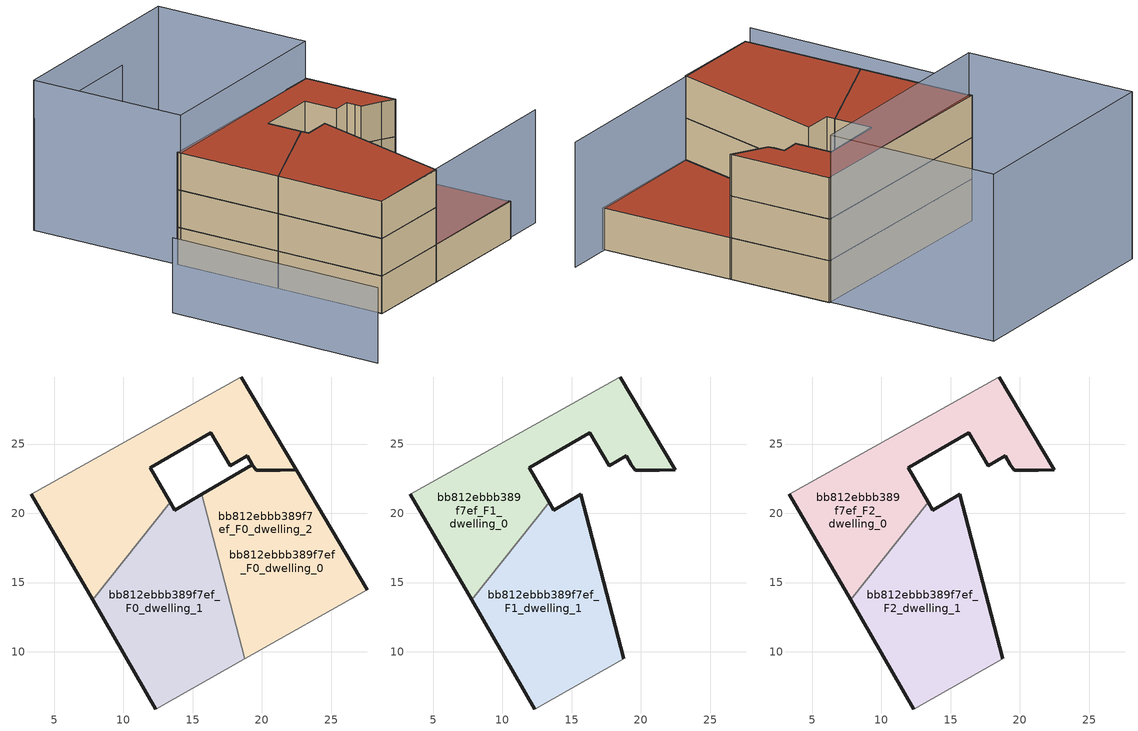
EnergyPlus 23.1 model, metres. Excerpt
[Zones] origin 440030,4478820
bb812ebbb389f7ef_F0_dwelling_0
 floor ground (EU_floor_Construction): 22.49,23.13 18.51,29.84 18.39,29.78 3.37,21.38 7.78,13.75 13.4,20.79 11.94,23.28 16.3,25.82 17.72,23.45 18.93,24.15 19.32,23.53 19.33,23.52 19.59,23.11 z0; 27.6,14.5 22.49,23.13 21.33,23.12 19.59,23.11 19.33,23.52 15.65,21.37 18.75,9.5 z0; 22.49,23.13 19.59,23.11 21.33,23.12 z0
 wall outside (EU_wall_Construction): 7.78,13.75 3.37,21.38 / 18.51,29.84 22.49,23.13 21.33,23.12 19.59,23.11 19.33,23.53 18.93,24.15 17.72,23.45 16.3,25.82 11.94,23.28 13.4,20.79 z0:3
 wall adiabatic (EU_wall_Construction): 3.37,21.38 18.39,29.78 18.51,29.84 z0:3
 wall to bb812ebbb389f7ef_F0_dwelling_1 (EU_wall_Construction): 13.39,20.79 7.78,13.75 z0:3
 roof outside (EU_floor_Construction): 22.49,23.13 27.6,14.5 18.75,9.5 15.65,21.37 19.33,23.52 19.59,23.11 21.33,23.12 z3
bb812ebbb389f7ef_F0_dwelling_1
 floor ground (EU_floor_Construction): 18.75,9.5 15.65,21.37 13.71,20.24 13.4,20.79 7.78,13.75 12.34,5.87 z0
 wall outside (EU_wall_Construction): 13.4,20.79 13.71,20.24 15.65,21.37 / 12.34,5.87 7.78,13.75 z0:3
 wall adiabatic (EU_wall_Construction): 18.75,9.5 12.34,5.87 z0:3
 wall to bb812ebbb389f7ef_F0_dwelling_2 (EU_wall_Construction): 15.65,21.37 18.75,9.5 z0:3
bb812ebbb389f7ef_F0_dwelling_2
 floor ground (EU_floor_Construction): 22.49,23.13 18.51,29.84 18.39,29.78 3.37,21.38 7.78,13.75 13.4,20.79 11.94,23.28 16.3,25.82 17.72,23.45 18.93,24.15 19.32,23.53 19.33,23.52 19.59,23.11 z0; 27.6,14.5 22.49,23.13 21.33,23.12 19.59,23.11 19.33,23.52 15.65,21.37 18.75,9.5 z0; 22.49,23.13 19.59,23.11 21.33,23.12 z0
 wall outside (EU_wall_Construction): 15.65,21.37 19.33,23.52 19.59,23.11 22.49,23.13 27.6,14.5 z0:3
 wall adiabatic (EU_wall_Construction): 27.6,14.5 18.75,9.5 z0:3
 roof outside (EU_roof_Construction): 22.49,23.13 27.6,14.5 18.75,9.5 15.65,21.37 19.33,23.52 19.59,23.11 21.33,23.12 z3; 18.51,29.84 22.49,23.13 19.59,23.11 19.33,23.52 19.32,23.53 18.93,24.15 17.72,23.45 16.3,25.82 11.94,23.28 13.4,20.79 7.78,13.75 3.37,21.38 18.39,29.78 z3; 22.49,23.13 21.33,23.12 19.59,23.11 z3
bb812ebbb389f7ef_F1_dwelling_0
 floor to bb812ebbb389f7ef_F0_dwelling_0 (EU_floor_Construction): 22.49,23.13 18.51,29.84 18.39,29.78 3.37,21.38 7.78,13.75 13.4,20.79 11.94,23.28 16.3,25.82 17.72,23.45 18.93,24.15 19.32,23.53 19.33,23.52 19.59,23.11 z3; 22.49,23.13 19.59,23.11 21.33,23.12 z3
 wall outside (EU_wall_Construction): 7.78,13.75 3.37,21.38 / 18.51,29.84 22.49,23.13 21.33,23.12 19.59,23.11 19.33,23.53 18.93,24.15 17.72,23.45 16.3,25.82 11.94,23.28 13.4,20.79 z3:6
 wall adiabatic (EU_wall_Construction): 3.37,21.38 18.39,29.78 18.51,29.84 z3:6
 wall to bb812ebbb389f7ef_F1_dwelling_1 (EU_wall_Construction): 13.39,20.79 7.78,13.75 z3:6
bb812ebbb389f7ef_F1_dwelling_1
 floor to bb812ebbb389f7ef_F0_dwelling_1 (EU_floor_Construction): 18.75,9.5 15.65,21.37 13.71,20.24 13.4,20.79 7.78,13.75 12.34,5.87 z3
 wall outside (EU_wall_Construction): 13.4,20.79 13.71,20.24 15.65,21.37 18.75,9.5 / 12.34,5.87 7.78,13.75 z3:6
 wall adiabatic (EU_wall_Construction): 18.75,9.5 12.34,5.87 z3:6
bb812ebbb389f7ef_F2_dwelling_0
 floor to bb812ebbb389f7ef_F1_dwelling_0 (EU_floor_Construction): 22.49,23.13 18.51,29.84 18.39,29.78 3.37,21.38 7.78,13.75 13.4,20.79 11.94,23.28 16.3,25.82 17.72,23.45 18.93,24.15 19.32,23.53 19.59,23.11 21.33,23.12 z6
 wall outside (EU_wall_Construction): 7.78,13.75 3.37,21.38 / 18.51,29.84 22.49,23.13 21.33,23.12 19.59,23.11 19.33,23.53 18.93,24.15 17.72,23.45 16.3,25.82 11.94,23.28 13.4,20.79 z6:9
 wall adiabatic (EU_wall_Construction): 3.37,21.38 18.39,29.78 18.51,29.84 z6:9
 wall to bb812ebbb389f7ef_F2_dwelling_1 (EU_wall_Construction): 13.39,20.79 7.78,13.75 z6:9
 roof outside (EU_roof_Construction): 18.51,29.84 22.49,23.13 21.33,23.12 19.59,23.11 19.33,23.53 18.93,24.15 17.72,23.45 16.3,25.82 11.94,23.28 13.4,20.79 7.78,13.75 3.37,21.38 18.39,29.78 z9
bb812ebbb389f7ef_F2_dwelling_1
 floor to bb812ebbb389f7ef_F1_dwelling_1 (EU_floor_Construction): 18.75,9.5 15.65,21.37 13.71,20.24 13.4,20.79 7.78,13.75 12.34,5.87 z6
 wall outside (EU_wall_Construction): 13.4,20.79 13.71,20.24 15.65,21.37 18.75,9.5 / 12.34,5.87 7.78,13.75 z6:9
 wall adiabatic (EU_wall_Construction): 18.75,9.5 12.34,5.87 z6:9
 roof outside (EU_roof_Construction): 15.65,21.37 18.75,9.5 12.34,5.87 7.78,13.75 13.4,20.79 13.71,20.24 z9
shading: -1.29,13.17 7.6,-2.56 z0:6; 12.34,5.87 30.66,16.48 / 7.61,38.33 -2.92,32.25 z0:9; -2.94,32.27 11.94,40.9 / 11.94,40.9 18.39,29.78 / 18.39,29.78 3.51,21.14 / 3.51,21.14 -2.94,32.27 z0:12
[Building]
EU S2 Campaign: North Axis=0; Terrain=City; Solar Distribution=FullExterior
[Site:Location]
Madrid: Latitude=40.5; Longitude=-3.5; Time Zone=1; Elevation=609
[SizingPeriod:WeatherFileDays]
AnnualSizingPeriod: Begin Month=1; Begin Day of Month=1; End Month=12; End Day of Month=31; Day of Week for Start Day=Monday; Use Weather File Daylight Saving Period=No; Use Weather File Rain and Snow Indicators=No
[MATERIAL]
EU_InternalMass_Material: Roughness=MediumRough; Thickness=0.1; Conductivity=1; Density=1800; Specific Heat=900; Thermal Absorptance=0.9; Solar Absorptance=0.7; Visible Absorptance=0.7
[MATERIAL:NOMASS] Roughness=MediumRough; Thermal Absorptance=0.9; Solar Absorptance=0.7; Visible Absorptance=0.7
Name | Thermal Resistance
EU_wall_NoMass | 0.459673
EU_roof_NoMass | 0.495815
EU_floor_NoMass | 0.788942
[CONSTRUCTION]
EU_wall_Construction: EU_wall_NoMass
EU_roof_Construction: EU_roof_NoMass
EU_floor_Construction: EU_floor_NoMass
EU_InternalMass_Construction: EU_InternalMass_Material
[ZONE] Type=1; Multiplier=1; Ceiling Height=autocalculate; Floor Area=autocalculate; Part of Total Floor Area=Yes
Name | Volume
bb812ebbb389f7ef_F0_dwelling_0; bb812ebbb389f7ef_F0_dwelling_2 | 585.598
bb812ebbb389f7ef_F1_dwelling_0 | 292.161
bb812ebbb389f7ef_F2_dwelling_0 | 292.16
bb812ebbb389f7ef_F0_dwelling_1 | 292.836
bb812ebbb389f7ef_F1_dwelling_1; bb812ebbb389f7ef_F2_dwelling_1 | 292.837
[INTERNALMASS] Construction=EU_InternalMass_Construction
Name | Zone or ZoneList | Surface Area
bb812ebbb389f7ef_F0_dwelling_0_EU_InternalMass | bb812ebbb389f7ef_F0_dwelling_0 | 97.3868
bb812ebbb389f7ef_F0_dwelling_1_EU_InternalMass | bb812ebbb389f7ef_F0_dwelling_1 | 97.6121
bb812ebbb389f7ef_F0_dwelling_2_EU_InternalMass | bb812ebbb389f7ef_F0_dwelling_2 | 97.8131
bb812ebbb389f7ef_F1_dwelling_0_EU_InternalMass | bb812ebbb389f7ef_F1_dwelling_0 | 146.403
bb812ebbb389f7ef_F1_dwelling_1_EU_InternalMass | bb812ebbb389f7ef_F1_dwelling_1 | 146.405
bb812ebbb389f7ef_F2_dwelling_0_EU_InternalMass | bb812ebbb389f7ef_F2_dwelling_0 | 146.403
bb812ebbb389f7ef_F2_dwelling_1_EU_InternalMass | bb812ebbb389f7ef_F2_dwelling_1 | 146.405
[OTHEREQUIPMENT] Fuel Type=Electricity; Design Level Calculation Method=Watts/Area; Power per Zone Floor Area=1; Fraction Latent=0; Fraction Radiant=0; Fraction Lost=0; Carbon Dioxide Generation Rate=0; EndUse Subcategory=EU_Step8_InternalGains
Name | Zone or ZoneList or Space or SpaceList | Schedule
EU_Step8_InternalGain_bb812ebbb389f7ef_F0_dwelling_0_f000 | bb812ebbb389f7ef_F0_dwelling_0 | EU_Step8_GainSchedule_bb812ebbb389f7ef_F0_dwelling_0_f000
EU_Step8_InternalGain_bb812ebbb389f7ef_F0_dwelling_1_f000 | bb812ebbb389f7ef_F0_dwelling_1 | EU_Step8_GainSchedule_bb812ebbb389f7ef_F0_dwelling_1_f000
EU_Step8_InternalGain_bb812ebbb389f7ef_F0_dwelling_2_f000 | bb812ebbb389f7ef_F0_dwelling_2 | EU_Step8_GainSchedule_bb812ebbb389f7ef_F0_dwelling_2_f000
EU_Step8_InternalGain_bb812ebbb389f7ef_F1_dwelling_0_f000 | bb812ebbb389f7ef_F1_dwelling_0 | EU_Step8_GainSchedule_bb812ebbb389f7ef_F1_dwelling_0_f000
EU_Step8_InternalGain_bb812ebbb389f7ef_F1_dwelling_1_f000 | bb812ebbb389f7ef_F1_dwelling_1 | EU_Step8_GainSchedule_bb812ebbb389f7ef_F1_dwelling_1_f000
EU_Step8_InternalGain_bb812ebbb389f7ef_F2_dwelling_0_f000 | bb812ebbb389f7ef_F2_dwelling_0 | EU_Step8_GainSchedule_bb812ebbb389f7ef_F2_dwelling_0_f000
EU_Step8_InternalGain_bb812ebbb389f7ef_F2_dwelling_1_f000 | bb812ebbb389f7ef_F2_dwelling_1 | EU_Step8_GainSchedule_bb812ebbb389f7ef_F2_dwelling_1_f000
[ZONEVENTILATION:DESIGNFLOWRATE] Schedule=EU_AlwaysOn; Design Flow Rate Calculation Method=AirChanges/Hour; Air Changes per Hour=0.719161; Ventilation Type=Natural; Fan Pressure Rise=0; Fan Total Efficiency=1; Constant Term Coefficient=1; Temperature Term Coefficient=0; Velocity Term Coefficient=0; Velocity Squared Term Coefficient=0; Minimum Indoor Temperature=-100; Maximum Indoor Temperature=100; Delta Temperature=-100; Minimum Outdoor Temperature=-100; Maximum Outdoor Temperature=100; Maximum Wind Speed=40
Name | Zone or ZoneList or Space or SpaceList
EU_ConstantAir_bb812ebbb389f7ef_F0_dwelling_0 | bb812ebbb389f7ef_F0_dwelling_0
EU_ConstantAir_bb812ebbb389f7ef_F0_dwelling_1 | bb812ebbb389f7ef_F0_dwelling_1
EU_ConstantAir_bb812ebbb389f7ef_F0_dwelling_2 | bb812ebbb389f7ef_F0_dwelling_2
EU_ConstantAir_bb812ebbb389f7ef_F1_dwelling_0 | bb812ebbb389f7ef_F1_dwelling_0
EU_ConstantAir_bb812ebbb389f7ef_F1_dwelling_1 | bb812ebbb389f7ef_F1_dwelling_1
EU_ConstantAir_bb812ebbb389f7ef_F2_dwelling_0 | bb812ebbb389f7ef_F2_dwelling_0
EU_ConstantAir_bb812ebbb389f7ef_F2_dwelling_1 | bb812ebbb389f7ef_F2_dwelling_1
[HVACTEMPLATE:THERMOSTAT] Constant Heating Setpoint=20; Constant Cooling Setpoint=50
EU_HeatOnly_bb812ebbb389f7ef_F0_dwelling_0; EU_HeatOnly_bb812ebbb389f7ef_F0_dwelling_1; EU_HeatOnly_bb812ebbb389f7ef_F0_dwelling_2; EU_HeatOnly_bb812ebbb389f7ef_F1_dwelling_0; EU_HeatOnly_bb812ebbb389f7ef_F1_dwelling_1; EU_HeatOnly_bb812ebbb389f7ef_F2_dwelling_0; EU_HeatOnly_bb812ebbb389f7ef_F2_dwelling_1
[HVACTEMPLATE:ZONE:IDEALLOADSAIRSYSTEM] System Availability Schedule=EU_AlwaysOn; Maximum Heating Supply Air Temperature=50; Minimum Cooling Supply Air Temperature=13; Maximum Heating Supply Air Humidity Ratio=0.0156; Minimum Cooling Supply Air Humidity Ratio=0.0077; Heating Limit=NoLimit; Cooling Limit=NoLimit; Heating Availability Schedule=EU_AlwaysOn; Cooling Availability Schedule=EU_CoolingOff; Dehumidification Control Type=ConstantSensibleHeatRatio; Cooling Sensible Heat Ratio=0.7; Dehumidification Setpoint=60; Humidification Control Type=None; Humidification Setpoint=30; Outdoor Air Method=None; Outdoor Air Flow Rate per Person=0.00944; Outdoor Air Flow Rate per Zone Floor Area=0; Outdoor Air Flow Rate per Zone=0; Demand Controlled Ventilation Type=None; Outdoor Air Economizer Type=NoEconomizer; Heat Recovery Type=None; Sensible Heat Recovery Effectiveness=0.7; Latent Heat Recovery Effectiveness=0.65
Name | Template Thermostat
bb812ebbb389f7ef_F0_dwelling_0 | EU_HeatOnly_bb812ebbb389f7ef_F0_dwelling_0
bb812ebbb389f7ef_F0_dwelling_1 | EU_HeatOnly_bb812ebbb389f7ef_F0_dwelling_1
bb812ebbb389f7ef_F0_dwelling_2 | EU_HeatOnly_bb812ebbb389f7ef_F0_dwelling_2
bb812ebbb389f7ef_F1_dwelling_0 | EU_HeatOnly_bb812ebbb389f7ef_F1_dwelling_0
bb812ebbb389f7ef_F1_dwelling_1 | EU_HeatOnly_bb812ebbb389f7ef_F1_dwelling_1
bb812ebbb389f7ef_F2_dwelling_0 | EU_HeatOnly_bb812ebbb389f7ef_F2_dwelling_0
bb812ebbb389f7ef_F2_dwelling_1 | EU_HeatOnly_bb812ebbb389f7ef_F2_dwelling_1
[SIZING:ZONE] Zone Cooling Design Supply Air Temperature Input Method=SupplyAirTemperature; Zone Cooling Design Supply Air Temperature=13; Zone Heating Design Supply Air Temperature Input Method=SupplyAirTemperature; Zone Heating Design Supply Air Temperature=50; Zone Cooling Design Supply Air Humidity Ratio=0.008; Zone Heating Design Supply Air Humidity Ratio=0.008; Cooling Design Air Flow Method=DesignDay; Cooling Design Air Flow Rate=0; Cooling Minimum Air Flow per Zone Floor Area=0.000762; Cooling Minimum Air Flow=0; Cooling Minimum Air Flow Fraction=0.2; Heating Design Air Flow Method=DesignDay; Heating Design Air Flow Rate=0; Heating Maximum Air Flow per Zone Floor Area=0.002032; Heating Maximum Air Flow=0.141576; Heating Maximum Air Flow Fraction=0.3; Account for Dedicated Outdoor Air System=No; Dedicated Outdoor Air System Control Strategy=NeutralSupplyAir; Dedicated Outdoor Air Low Setpoint Temperature for Design=autosize; Dedicated Outdoor Air High Setpoint Temperature for Design=autosize; Zone Load Sizing Method=Sensible Load Only No Latent Load; Zone Latent Cooling Design Supply Air Humidity Ratio Input Method=HumidityRatioDifference; Zone Cooling Design Supply Air Humidity Ratio Difference=0.005; Zone Latent Heating Design Supply Air Humidity Ratio Input Method=HumidityRatioDifference; Zone Humidification Design Supply Air Humidity Ratio Difference=0.005
bb812ebbb389f7ef_F0_dwelling_0; bb812ebbb389f7ef_F0_dwelling_1; bb812ebbb389f7ef_F0_dwelling_2; bb812ebbb389f7ef_F1_dwelling_0; bb812ebbb389f7ef_F1_dwelling_1; bb812ebbb389f7ef_F2_dwelling_0; bb812ebbb389f7ef_F2_dwelling_1
[SCHEDULE:CONSTANT]
Name | Hourly Value
EU_AlwaysOn | 1
EU_CoolingOff | 0
[SCHEDULE:FILE] Column Number=1; Rows to Skip at Top=0; Number of Hours of Data=8760; Column Separator=Comma; Interpolate to Timestep=No; Minutes per Item=60; Adjust Schedule for Daylight Savings=Yes
Name | File
EU_Step8_GainSchedule_bb812ebbb389f7ef_F0_dwelling_0_f000 | ../../schedules/bb812ebbb389f7ef/bb812ebbb389f7ef_F0_dwelling_0_f000_gain.csv
EU_Step8_GainSchedule_bb812ebbb389f7ef_F0_dwelling_1_f000 | ../../schedules/bb812ebbb389f7ef/bb812ebbb389f7ef_F0_dwelling_1_f000_gain.csv
EU_Step8_GainSchedule_bb812ebbb389f7ef_F0_dwelling_2_f000 | ../../schedules/bb812ebbb389f7ef/bb812ebbb389f7ef_F0_dwelling_2_f000_gain.csv
EU_Step8_GainSchedule_bb812ebbb389f7ef_F1_dwelling_0_f000 | ../../schedules/bb812ebbb389f7ef/bb812ebbb389f7ef_F1_dwelling_0_f000_gain.csv
EU_Step8_GainSchedule_bb812ebbb389f7ef_F1_dwelling_1_f000 | ../../schedules/bb812ebbb389f7ef/bb812ebbb389f7ef_F1_dwelling_1_f000_gain.csv
EU_Step8_GainSchedule_bb812ebbb389f7ef_F2_dwelling_0_f000 | ../../schedules/bb812ebbb389f7ef/bb812ebbb389f7ef_F2_dwelling_0_f000_gain.csv
EU_Step8_GainSchedule_bb812ebbb389f7ef_F2_dwelling_1_f000 | ../../schedules/bb812ebbb389f7ef/bb812ebbb389f7ef_F2_dwelling_1_f000_gain.csv
